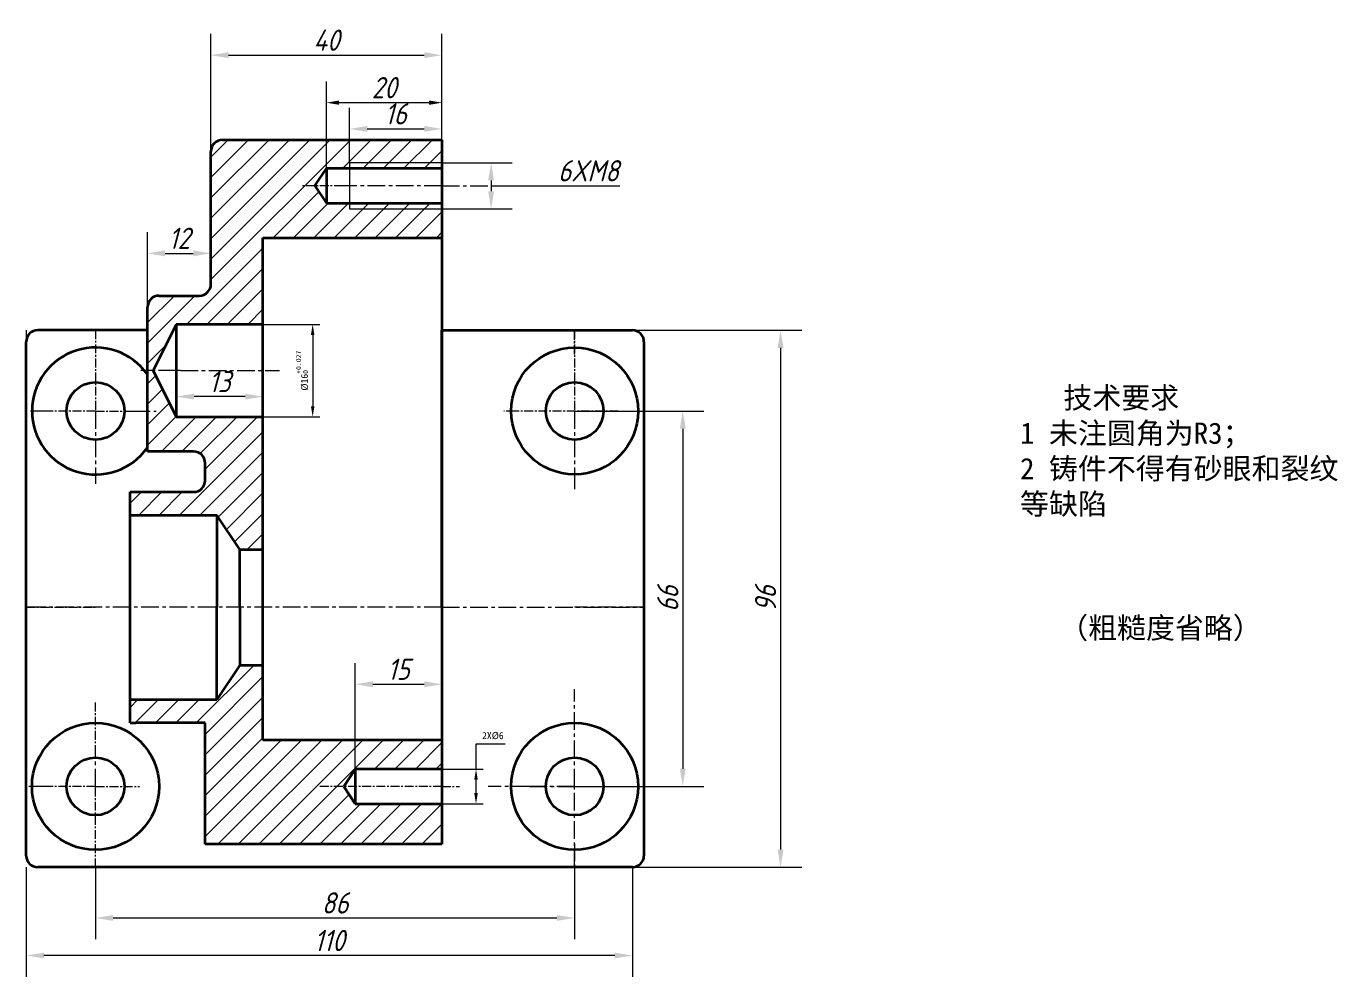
# Model space of a CAD drawing. Header units: inches. Extents: x 67 to 110576, y -3 to 1572927.
# Drawn here: x 56454.5 to 56639.9, y 785141 to 785275.4 of the extents above; entities that cross this region are included whole.
import ezdxf

# ---------------------------------------------------------------- set-up
doc = ezdxf.new("R2010")
doc.units = ezdxf.units.IN
doc.header["$MEASUREMENT"] = 0
doc.linetypes.add('CENTER', pattern=[2, 1.25, -0.25, 0.25, -0.25])
doc.linetypes.add('CENTERX2', pattern=[4, 2.5, -0.5, 0.5, -0.5])
doc.layers.add('点画线', color=180, linetype='CENTER')
doc.layers.add('细实线', color=7, linetype='Continuous')
for name, color, linetype, lineweight in [('点画线2', 5, 'CENTERX2', 25), ('粗·实线', 7, 'Continuous', 50), ('粗实线', 250, 'Continuous', 50)]:
    doc.layers.add(name, color=color, linetype=linetype, lineweight=lineweight)
doc.styles.add('仿宋1', font='simfang.ttf', dxfattribs={"height": 1})
doc.styles.add('仿宋3', font='simfang.ttf', dxfattribs={"height": 3})
doc.styles.add('文字', font='gbeitc.shx', dxfattribs={"height": 3, "bigfont": 'gbcbig.shx'})
doc.dimstyles.new('狭小空间', dxfattribs={"dimtxt": 2, "dimasz": 2.5, "dimexe": 3, "dimexo": 0, "dimtad": 1, "dimtoh": 1, "dimdec": 3, "dimdsep": 46, "dimtxsty": '文字', "dimcen": 2.5, "dimadec": 3, "dimazin": 0, "dimtfac": 1, "dimtdec": 3, "dimtmove": 1, "dimatfit": 3, "dimfxl": 1, "dimarcsym": 0})
doc.dimstyles.new('狭小非圆直径', dxfattribs={"dimtxt": 1, "dimasz": 1.5, "dimexe": 1, "dimexo": 0, "dimtad": 1, "dimtoh": 1, "dimdec": 3, "dimdsep": 46, "dimtxsty": '仿宋1', "dimcen": 2.5, "dimadec": 3, "dimazin": 0, "dimtfac": 1, "dimtdec": 3, "dimtmove": 0, "dimatfit": 3, "dimfxl": 1, "dimarcsym": 0})
doc.dimstyles.new('线性直径·', dxfattribs={"dimtxt": 2, "dimasz": 2.5, "dimexe": 3, "dimexo": 0, "dimtad": 1, "dimtoh": 1, "dimdec": 3, "dimdsep": 46, "dimtxsty": '文字', "dimcen": 2.5, "dimadec": 3, "dimazin": 0, "dimtfac": 1, "dimtdec": 3, "dimtmove": 0, "dimatfit": 3, "dimfxl": 1, "dimarcsym": 0})

# ---------------------------------------------------------------- blocks, each defined once
blk = doc.blocks.new('*D147')
at = {"layer": 'Defpoints', "color": 0, "transparency": 16777216}
for p in [(56480.62, 785243.29), (56480.62, 785242.61), (56471.65, 785235.68)]:
    blk.add_point(p, dxfattribs=at)
at = {"layer": '细实线', "color": 0, "lineweight": -2, "transparency": 16777216}
for p, q in [((56471.65, 785235.68), (56471.65, 785246.29)), ((56480.62, 785242.61), (56480.62, 785246.29)), ((56474.15, 785243.29), (56478.12, 785243.29))]:
    blk.add_line(p, q, dxfattribs=at)
at = {"layer": '细实线', "color": 0, "transparency": 16777216}
for points in [[(56474.15, 785243.71), (56474.15, 785242.87), (56471.65, 785243.29)], [(56478.12, 785243.71), (56478.12, 785242.87), (56480.62, 785243.29)]]:
    blk.add_solid(points, dxfattribs=at)
at = {"layer": '细实线', "color": 0, "transparency": 16777216, "insert": (56476.14, 785245.42), "char_height": 3, "attachment_point": 5, "style": '文字'}
blk.add_mtext('12', dxfattribs=at)
blk = doc.blocks.new('*D148')
at = {"layer": 'Defpoints', "color": 0, "transparency": 16777216}
for p in [(56513.26, 785271.3), (56480.62, 785257.71), (56513.26, 785257.71)]:
    blk.add_point(p, dxfattribs=at)
at = {"layer": '细实线', "color": 0, "lineweight": -2, "transparency": 16777216}
for p, q in [((56480.62, 785257.71), (56480.62, 785274.3)), ((56513.26, 785257.71), (56513.26, 785274.3)), ((56483.12, 785271.3), (56510.76, 785271.3))]:
    blk.add_line(p, q, dxfattribs=at)
at = {"layer": '细实线', "color": 0, "transparency": 16777216}
for points in [[(56483.12, 785271.72), (56483.12, 785270.88), (56480.62, 785271.3)], [(56510.76, 785271.72), (56510.76, 785270.88), (56513.26, 785271.3)]]:
    blk.add_solid(points, dxfattribs=at)
at = {"layer": '细实线', "color": 0, "transparency": 16777216, "insert": (56496.94, 785273.42), "char_height": 3, "width": 2.6286, "attachment_point": 5, "style": '文字'}
blk.add_mtext('40', dxfattribs=at)
blk = doc.blocks.new('*D149')
at = {"layer": 'Defpoints', "color": 0, "transparency": 16777216}
for p in [(56513.26, 785264.59), (56513.26, 785259.34), (56496.94, 785255.28)]:
    blk.add_point(p, dxfattribs=at)
at = {"layer": '细实线', "color": 0, "lineweight": -2, "transparency": 16777216}
for p, q in [((56496.94, 785255.28), (56496.94, 785267.59)), ((56513.26, 785259.34), (56513.26, 785267.59)), ((56498.74, 785264.59), (56511.46, 785264.59))]:
    blk.add_line(p, q, dxfattribs=at)
at = {"layer": '细实线', "color": 0, "transparency": 16777216}
for points in [[(56498.74, 785264.89), (56498.74, 785264.29), (56496.94, 785264.59)], [(56511.46, 785264.89), (56511.46, 785264.29), (56513.26, 785264.59)]]:
    blk.add_solid(points, dxfattribs=at)
at = {"layer": '细实线', "color": 0, "transparency": 16777216, "insert": (56505.1, 785266.71), "char_height": 3, "attachment_point": 5, "style": '文字'}
blk.add_mtext('20', dxfattribs=at)
blk = doc.blocks.new('*D150')
at = {"layer": 'Defpoints', "color": 0, "transparency": 16777216}
for p in [(56513.26, 785260.88), (56500.21, 785256.09), (56513.26, 785255.28)]:
    blk.add_point(p, dxfattribs=at)
at = {"layer": '细实线', "color": 0, "lineweight": -2, "transparency": 16777216}
for p, q in [((56500.21, 785256.09), (56500.21, 785263.88)), ((56513.26, 785255.28), (56513.26, 785263.88)), ((56502.71, 785260.88), (56510.76, 785260.88))]:
    blk.add_line(p, q, dxfattribs=at)
at = {"layer": '细实线', "color": 0, "transparency": 16777216}
for points in [[(56502.71, 785261.3), (56502.71, 785260.46), (56500.21, 785260.88)], [(56510.76, 785261.3), (56510.76, 785260.46), (56513.26, 785260.88)]]:
    blk.add_solid(points, dxfattribs=at)
at = {"layer": '细实线', "color": 0, "transparency": 16777216, "insert": (56506.73, 785263.01), "char_height": 3, "attachment_point": 5, "style": '文字'}
blk.add_mtext('16', dxfattribs=at)
blk = doc.blocks.new('*D151')
at = {"layer": 'Defpoints', "color": 0, "transparency": 16777216}
for p in [(56513.26, 785256.09), (56513.26, 785249.57), (56520.22, 785249.57)]:
    blk.add_point(p, dxfattribs=at)
at = {"layer": '细实线', "color": 0, "lineweight": -2, "transparency": 16777216}
for p, q in [((56513.26, 785256.09), (56523.22, 785256.09)), ((56520.22, 785253.59), (56520.22, 785252.07)), ((56520.22, 785252.83), (56529.53, 785252.83)), ((56529.53, 785252.83), (56538.41, 785252.83)), ((56513.26, 785249.57), (56523.22, 785249.57))]:
    blk.add_line(p, q, dxfattribs=at)
at = {"layer": '细实线', "color": 0, "transparency": 16777216}
for points in [[(56519.81, 785253.59), (56520.64, 785253.59), (56520.22, 785256.09)], [(56519.81, 785252.07), (56520.64, 785252.07), (56520.22, 785249.57)]]:
    blk.add_solid(points, dxfattribs=at)
at = {"layer": '细实线', "color": 0, "transparency": 16777216, "insert": (56533.97, 785254.96), "char_height": 3, "attachment_point": 5, "style": '文字'}
blk.add_mtext('6XM8', dxfattribs=at)
blk = doc.blocks.new('*D152')
at = {"layer": 'Defpoints', "color": 0, "transparency": 16777216}
for p in [(56475.73, 785223.04), (56475.73, 785222.6), (56487.97, 785222.6)]:
    blk.add_point(p, dxfattribs=at)
at = {"layer": '细实线', "color": 0, "lineweight": -2, "transparency": 16777216}
for p, q in [((56475.73, 785222.6), (56475.73, 785226.04)), ((56487.97, 785222.6), (56487.97, 785226.04)), ((56485.47, 785223.04), (56478.23, 785223.04))]:
    blk.add_line(p, q, dxfattribs=at)
at = {"layer": '细实线', "color": 0, "transparency": 16777216}
for points in [[(56478.23, 785223.46), (56478.23, 785222.63), (56475.73, 785223.04)], [(56485.47, 785223.46), (56485.47, 785222.63), (56487.97, 785223.04)]]:
    blk.add_solid(points, dxfattribs=at)
at = {"layer": '细实线', "color": 0, "transparency": 16777216, "insert": (56481.85, 785225.17), "char_height": 3, "attachment_point": 5, "style": '文字'}
blk.add_mtext('13', dxfattribs=at)
blk = doc.blocks.new('*D153')
at = {"layer": 'Defpoints', "color": 0, "transparency": 16777216}
for p in [(56487.97, 785233.25), (56487.97, 785220.19), (56495, 785220.19)]:
    blk.add_point(p, dxfattribs=at)
at = {"layer": '细实线', "color": 0, "lineweight": -2, "transparency": 16777216}
for p, q in [((56487.97, 785233.25), (56496, 785233.25)), ((56495, 785231.75), (56495, 785221.69)), ((56487.97, 785220.19), (56496, 785220.19))]:
    blk.add_line(p, q, dxfattribs=at)
at = {"layer": '细实线', "color": 0, "transparency": 16777216}
for points in [[(56494.75, 785231.75), (56495.25, 785231.75), (56495, 785233.25)], [(56494.75, 785221.69), (56495.25, 785221.69), (56495, 785220.19)]]:
    blk.add_solid(points, dxfattribs=at)
at = {"layer": '细实线', "color": 0, "transparency": 16777216, "insert": (56493.52, 785226.72), "char_height": 1, "width": 5.3168, "attachment_point": 5, "rotation": 90, "style": '仿宋1'}
blk.add_mtext('%%C16{\\H0.7x;\\S+0.027^ 0;}', dxfattribs=at)
blk = doc.blocks.new('*D154')
at = {"layer": 'Defpoints', "color": 0, "transparency": 16777216}
for p in [(56513.26, 785182.39), (56513.26, 785174.5), (56501.02, 785170.4)]:
    blk.add_point(p, dxfattribs=at)
at = {"layer": '细实线', "color": 0, "lineweight": -2, "transparency": 16777216}
for p, q in [((56501.02, 785170.4), (56501.02, 785185.39)), ((56513.26, 785174.5), (56513.26, 785185.39)), ((56503.52, 785182.39), (56510.76, 785182.39))]:
    blk.add_line(p, q, dxfattribs=at)
at = {"layer": '细实线', "color": 0, "transparency": 16777216}
for points in [[(56503.52, 785182.81), (56503.52, 785181.97), (56501.02, 785182.39)], [(56510.76, 785182.81), (56510.76, 785181.97), (56513.26, 785182.39)]]:
    blk.add_solid(points, dxfattribs=at)
at = {"layer": '细实线', "color": 0, "transparency": 16777216, "insert": (56507.14, 785184.51), "char_height": 3, "width": 2.1071, "attachment_point": 5, "style": '文字'}
blk.add_mtext('15', dxfattribs=at)
blk = doc.blocks.new('*D155')
at = {"layer": 'Defpoints', "color": 0, "transparency": 16777216}
for p in [(56513.26, 785170.4), (56518.09, 785170.4), (56513.26, 785165.5)]:
    blk.add_point(p, dxfattribs=at)
at = {"layer": '细实线', "color": 0, "lineweight": -2, "transparency": 16777216}
for p, q in [((56518.09, 785170.4), (56518.09, 785173.95)), ((56518.09, 785173.95), (56522.22, 785173.95)), ((56513.26, 785170.4), (56519.09, 785170.4)), ((56518.09, 785167), (56518.09, 785168.9)), ((56513.26, 785165.5), (56519.09, 785165.5))]:
    blk.add_line(p, q, dxfattribs=at)
at = {"layer": '细实线', "color": 0, "transparency": 16777216}
for points in [[(56517.84, 785168.9), (56518.34, 785168.9), (56518.09, 785170.4)], [(56517.84, 785167), (56518.34, 785167), (56518.09, 785165.5)]]:
    blk.add_solid(points, dxfattribs=at)
at = {"layer": '细实线', "color": 0, "transparency": 16777216, "insert": (56520.47, 785175.11), "char_height": 1, "attachment_point": 5, "style": '仿宋1'}
blk.add_mtext('2X%%C6', dxfattribs=at)
blk = doc.blocks.new('*D156')
at = {"layer": 'Defpoints', "color": 0, "transparency": 16777216}
for p in [(56464.3, 785156.53), (56532.03, 785156.53), (56532.03, 785149.36)]:
    blk.add_point(p, dxfattribs=at)
at = {"layer": '细实线', "color": 0, "lineweight": -2, "transparency": 16777216}
for p, q in [((56464.3, 785156.53), (56464.3, 785146.36)), ((56532.03, 785156.53), (56532.03, 785146.36)), ((56466.8, 785149.36), (56529.53, 785149.36))]:
    blk.add_line(p, q, dxfattribs=at)
at = {"layer": '细实线', "color": 0, "transparency": 16777216}
for points in [[(56466.8, 785149.77), (56466.8, 785148.94), (56464.3, 785149.36)], [(56529.53, 785149.77), (56529.53, 785148.94), (56532.03, 785149.36)]]:
    blk.add_solid(points, dxfattribs=at)
at = {"layer": '细实线', "color": 0, "transparency": 16777216, "insert": (56498.17, 785151.48), "char_height": 3, "attachment_point": 5, "style": '文字'}
blk.add_mtext('86', dxfattribs=at)
blk = doc.blocks.new('*D157')
at = {"layer": 'Defpoints', "color": 0, "transparency": 16777216}
for p in [(56454.51, 785156.53), (56540.19, 785156.53), (56454.51, 785144.05)]:
    blk.add_point(p, dxfattribs=at)
at = {"layer": '细实线', "color": 0, "lineweight": -2, "transparency": 16777216}
for p, q in [((56454.51, 785156.53), (56454.51, 785141.05)), ((56540.19, 785156.53), (56540.19, 785141.05)), ((56537.69, 785144.05), (56457.01, 785144.05))]:
    blk.add_line(p, q, dxfattribs=at)
at = {"layer": '细实线', "color": 0, "transparency": 16777216}
for points in [[(56457.01, 785144.46), (56457.01, 785143.63), (56454.51, 785144.05)], [(56537.69, 785144.46), (56537.69, 785143.63), (56540.19, 785144.05)]]:
    blk.add_solid(points, dxfattribs=at)
at = {"layer": '细实线', "color": 0, "transparency": 16777216, "insert": (56497.35, 785146.17), "char_height": 3, "attachment_point": 5, "style": '文字'}
blk.add_mtext('110', dxfattribs=at)
blk = doc.blocks.new('*D121')
at = {"layer": 'Defpoints', "color": 0, "transparency": 16777216}
for p in [(56532.03, 785221.01), (56532.03, 785167.95), (56547.31, 785167.95)]:
    blk.add_point(p, dxfattribs=at)
at = {"layer": '细实线', "color": 0, "lineweight": -2, "transparency": 16777216}
for p, q in [((56532.03, 785221.01), (56550.31, 785221.01)), ((56547.31, 785218.51), (56547.31, 785170.45)), ((56532.03, 785167.95), (56550.31, 785167.95))]:
    blk.add_line(p, q, dxfattribs=at)
at = {"layer": '细实线', "color": 0, "transparency": 16777216}
for points in [[(56546.9, 785218.51), (56547.73, 785218.51), (56547.31, 785221.01)], [(56546.9, 785170.45), (56547.73, 785170.45), (56547.31, 785167.95)]]:
    blk.add_solid(points, dxfattribs=at)
at = {"layer": '细实线', "color": 0, "transparency": 16777216, "insert": (56545.19, 785194.48), "char_height": 3, "attachment_point": 5, "rotation": 90, "style": '文字'}
blk.add_mtext('66', dxfattribs=at)
blk = doc.blocks.new('*D122')
at = {"layer": 'Defpoints', "color": 0, "transparency": 16777216}
for p in [(56540.19, 785232.43), (56540.19, 785156.53), (56561.13, 785156.53)]:
    blk.add_point(p, dxfattribs=at)
at = {"layer": '细实线', "color": 0, "lineweight": -2, "transparency": 16777216}
for p, q in [((56540.19, 785232.43), (56564.13, 785232.43)), ((56561.13, 785229.93), (56561.13, 785159.03)), ((56540.19, 785156.53), (56564.13, 785156.53))]:
    blk.add_line(p, q, dxfattribs=at)
at = {"layer": '细实线', "color": 0, "transparency": 16777216}
for points in [[(56560.72, 785229.93), (56561.55, 785229.93), (56561.13, 785232.43)], [(56560.72, 785159.03), (56561.55, 785159.03), (56561.13, 785156.53)]]:
    blk.add_solid(points, dxfattribs=at)
at = {"layer": '细实线', "color": 0, "transparency": 16777216, "insert": (56559.01, 785194.48), "char_height": 3, "attachment_point": 5, "rotation": 90, "style": '文字'}
blk.add_mtext('96', dxfattribs=at)

msp = doc.modelspace()

# ---------------------------------------------------------------- hatches: boundary and pattern name
at = {"layer": '细实线'}
h = msp.add_hatch(dxfattribs=at)
h.set_pattern_fill('ANSI31', color=256, scale=16.318994)
h.set_pattern_definition([(45, (-35785.3335, -499085.0579), (-1.442408958, 1.442408958), [])])
h.paths.add_polyline_path([(56495.3109, 785252.83), (56496.9428, 785255.2779), (56500.2066, 785255.2779), (56500.2066, 785256.0938), (56513.2618, 785256.0938), (56513.2618, 785259.3389), (56482.2557, 785259.3389, 0.41421356), (56480.6238, 785257.707), (56480.6238, 785238.9402, -0.41421356), (56478.9919, 785237.3083), (56473.2802, 785237.3083, 0.41421356), (56471.6483, 785235.6764), (56471.6483, 785226.7196), (56472.4643, 785226.7196), (56475.7281, 785233.2472), (56487.9673, 785233.2472), (56487.9673, 785245.4865), (56513.2618, 785245.4865), (56513.2618, 785249.5662), (56500.2066, 785249.5662), (56500.2066, 785250.3822), (56496.9428, 785250.3822)])
h.paths.add_polyline_path([(56513.2618, 785256.0938), (56500.2066, 785256.0938), (56500.2066, 785255.2779), (56513.2618, 785255.2779)], flags=17)
h.paths.add_polyline_path([(56513.2618, 785250.3822), (56500.2066, 785250.3822), (56500.2066, 785249.5662), (56513.2618, 785249.5662)], flags=17)
h.paths.add_polyline_path([(56487.9673, 785220.192), (56475.7281, 785220.192), (56472.4643, 785226.7196), (56471.6483, 785226.7196), (56471.6483, 785215.2776), (56478.1759, 785215.2776, -0.41421356), (56479.8078, 785213.6457), (56479.8078, 785211.1979, -0.41421356), (56478.1759, 785209.566), (56470.0164, 785209.566), (56469.2005, 785209.566), (56469.2005, 785206.3022), (56481.4397, 785206.3022), (56484.7035, 785201.4252), (56487.9673, 785201.4252)])
h.paths.add_polyline_path([(56513.2618, 785174.4988), (56487.9673, 785174.4988), (56487.9673, 785185.1062), (56484.7035, 785185.1062), (56481.4397, 785180.2292), (56469.2005, 785180.2292), (56469.2005, 785176.928), (56470.0164, 785176.928), (56479.8078, 785176.928), (56479.8078, 785176.1121), (56479.8078, 785159.7931), (56513.2618, 785159.7931), (56513.2618, 785165.5047), (56501.0225, 785165.5047), (56499.3906, 785167.9526), (56501.0225, 785170.4004), (56513.2618, 785170.4004)])

# ---------------------------------------------------------------- linework, layer by layer
at = {"layer": '点画线'}
for p, q in [((56495.3109, 785252.83), (56493.4232, 785252.83)), ((56499.2741, 785252.83), (56495.0768, 785252.83)), ((56454.5134, 785232.4313), (56454.5134, 785192.9291)), ((56464.3048, 785232.4313), (56464.3048, 785221.008)), ((56532.0286, 785229.0623), (56532.0286, 785232.4313)), ((56532.0286, 785232.4313), (56532.0286, 785221.008)), ((56464.3048, 785221.008), (56457.6048, 785221.008)), ((56464.3048, 785221.008), (56469.5447, 785221.008)), ((56523.5927, 785221.008), (56521.9974, 785221.008)), ((56538.1661, 785221.008), (56523.5927, 785221.008)), ((56532.0286, 785221.008), (56538.1661, 785221.008)), ((56538.1661, 785221.008), (56541.4702, 785221.008)), ((56454.5134, 785193.2657), (56464.3048, 785193.2657)), ((56464.3048, 785172.5412), (56464.3048, 785179.8175)), ((56513.2618, 785174.4802), (56513.2618, 785167.9526)), ((56464.3048, 785167.9526), (56457.0432, 785167.9526)), ((56464.3048, 785156.5293), (56464.3048, 785167.9526)), ((56464.3048, 785167.9526), (56470.5449, 785167.9526)), ((56513.2618, 785167.9526), (56495.9129, 785167.9526)), ((56513.2618, 785167.9526), (56515.7591, 785167.9526))]:
    msp.add_line(p, q, dxfattribs=at)
at = {"layer": '点画线2'}
for p, q in [((56513.2618, 785252.83), (56499.2741, 785252.83)), ((56513.2618, 785245.4865), (56513.2618, 785252.83)), ((56513.2618, 785252.83), (56522.3022, 785252.83)), ((56513.2618, 785232.4313), (56515.7096, 785232.4313)), ((56472.4643, 785226.7196), (56470.7184, 785226.7196)), ((56475.7281, 785226.7196), (56472.4643, 785226.7196)), ((56476.304, 785226.7196), (56473.9165, 785226.7196)), ((56476.304, 785226.7196), (56490.3075, 785226.7196)), ((56457.6048, 785221.008), (56454.8487, 785221.008)), ((56464.3048, 785221.008), (56464.3048, 785210.6997)), ((56469.5447, 785221.008), (56472.8584, 785221.008)), ((56532.0286, 785221.008), (56532.0286, 785212.0325)), ((56532.0286, 785212.0325), (56532.0286, 785209.9412)), ((56513.2618, 785193.2657), (56454.5134, 785193.2657)), ((56513.2618, 785193.2657), (56541.82, 785193.2657)), ((56541.82, 785193.2657), (56532.0286, 785193.2657)), ((56532.0286, 785167.9526), (56532.0286, 785181.6999)), ((56464.3048, 785167.9526), (56464.3048, 785172.5412)), ((56455.3293, 785167.9526), (56454.8648, 785167.9526)), ((56457.0432, 785167.9526), (56455.3293, 785167.9526)), ((56455.3293, 785167.9526), (56455.3293, 785167.9526)), ((56525.6552, 785167.9526), (56519.8226, 785167.9526)), ((56532.0286, 785167.9526), (56525.6552, 785167.9526)), ((56525.6552, 785167.9526), (56536.8947, 785167.9526)), ((56532.0286, 785156.5293), (56532.0286, 785167.9526)), ((56536.8947, 785167.9526), (56541.82, 785167.9526)), ((56532.0286, 785159.9009), (56532.0286, 785154.7877))]:
    msp.add_line(p, q, dxfattribs=at)
at = {"layer": '粗·实线'}
for p, q in [((56480.6238, 785238.9402), (56480.6238, 785257.707)), ((56482.2557, 785259.3389), (56513.2618, 785259.3389)), ((56513.2618, 785259.3389), (56513.2618, 785245.4865)), ((56495.3109, 785252.83), (56496.9428, 785255.2779)), ((56495.3109, 785252.83), (56496.9428, 785250.3822)), ((56487.9673, 785174.4988), (56487.9673, 785245.4865)), ((56487.9673, 785245.4865), (56513.2618, 785245.4865)), ((56513.2618, 785245.4865), (56513.2618, 785193.2657)), ((56473.2802, 785237.3083), (56478.9919, 785237.3083)), ((56471.6483, 785215.2776), (56471.6483, 785235.6764)), ((56475.7281, 785233.2472), (56472.4643, 785226.7196)), ((56487.9673, 785233.2472), (56475.7281, 785233.2472)), ((56475.7281, 785233.2472), (56475.7281, 785220.192)), ((56487.9673, 785226.7196), (56487.9673, 785233.2472)), ((56513.2618, 785193.2657), (56513.2618, 785232.4313)), ((56513.2618, 785232.4313), (56540.1881, 785232.4313)), ((56541.82, 785230.7994), (56541.82, 785176.1121)), ((56472.4643, 785226.7196), (56475.7281, 785220.192)), ((56487.9673, 785193.2657), (56487.9673, 785226.7196)), ((56475.7281, 785220.192), (56487.9673, 785220.192)), ((56478.1759, 785215.2776), (56471.6483, 785215.2776)), ((56479.8078, 785211.1979), (56479.8078, 785213.6457)), ((56469.2005, 785176.928), (56469.2005, 785209.566)), ((56469.2005, 785209.566), (56470.0164, 785209.566)), ((56470.0164, 785209.566), (56478.1759, 785209.566)), ((56469.2005, 785193.247), (56469.2005, 785206.3022)), ((56469.2005, 785206.3022), (56481.4397, 785206.3022)), ((56481.4397, 785206.3022), (56481.4397, 785193.2657)), ((56484.7035, 785201.4252), (56481.4397, 785206.3022)), ((56484.7035, 785193.2657), (56484.7035, 785201.4252)), ((56484.7035, 785201.4252), (56487.9673, 785201.4252)), ((56481.4397, 785180.2292), (56481.4397, 785193.2657)), ((56484.7035, 785193.2657), (56484.7035, 785185.1062)), ((56513.2618, 785193.2657), (56513.2618, 785174.4988)), ((56484.7035, 785185.1062), (56481.4397, 785180.2292)), ((56484.7035, 785185.1062), (56487.9673, 785185.1062)), ((56469.2005, 785180.2292), (56481.4397, 785180.2292)), ((56469.2005, 785176.928), (56470.0164, 785176.928)), ((56479.8078, 785176.928), (56470.0164, 785176.928)), ((56479.8078, 785176.1121), (56479.8078, 785176.928)), ((56479.8078, 785159.7931), (56479.8078, 785176.1121)), ((56479.8078, 785176.1121), (56479.8078, 785176.1121)), ((56513.2618, 785174.4988), (56487.9673, 785174.4988)), ((56513.2618, 785174.4802), (56513.2618, 785159.7931)), ((56499.3906, 785167.9526), (56501.0225, 785170.4004)), ((56513.2618, 785170.4004), (56501.0225, 785170.4004)), ((56501.0225, 785170.4004), (56501.0225, 785165.5047)), ((56499.3906, 785167.9526), (56501.0225, 785165.5047)), ((56501.0225, 785165.5047), (56513.2618, 785165.5047)), ((56513.2618, 785159.7931), (56479.8078, 785159.7931))]:
    msp.add_line(p, q, dxfattribs=at)
for centre, start, end in [((56482.2557, 785257.707), 90, 180), ((56473.2802, 785235.6764), 90, 180), ((56478.9919, 785238.9402), 270, 0), ((56540.1881, 785230.7994), 0, 90), ((56478.1759, 785213.6457), 0, 90), ((56478.1759, 785211.1979), 270, 0)]:
    msp.add_arc(centre, 1.6319, start, end, dxfattribs=at)
at = {"layer": '粗实线'}
for p, q in [((56513.2618, 785255.2779), (56496.9428, 785255.2779)), ((56496.9428, 785255.2779), (56496.9428, 785250.3822)), ((56496.9428, 785250.3822), (56513.2618, 785250.3822)), ((56471.6483, 785232.4313), (56456.1453, 785232.4313)), ((56454.5134, 785158.1612), (56454.5134, 785230.7994)), ((56541.82, 785176.1121), (56541.82, 785174.4802)), ((56541.82, 785174.4802), (56541.82, 785158.1612)), ((56540.1881, 785156.5293), (56456.1453, 785156.5293))]:
    msp.add_line(p, q, dxfattribs=at)
for centre, radius in [((56532.0286, 785221.008), 8.9754), ((56464.3048, 785221.008), 4.0797), ((56532.0286, 785221.008), 4.0797), ((56464.3048, 785167.9526), 8.9754), ((56532.0286, 785167.9526), 8.9754), ((56464.3048, 785167.9526), 4.0797), ((56532.0286, 785167.9526), 4.0797)]:
    msp.add_circle(centre, radius, dxfattribs=at)
for centre, radius, start, end in [((56456.1453, 785230.7994), 1.6319, 90, 180), ((56464.3048, 785221.008), 8.9754, 35.096801, 324.903199), ((56456.1453, 785158.1612), 1.6319, 180, 270), ((56540.1881, 785158.1612), 1.6319, 270, 0)]:
    msp.add_arc(centre, radius, start, end, dxfattribs=at)
at = {"layer": '细实线'}
for p, q in [((56513.2618, 785256.0938), (56500.2066, 785256.0938)), ((56500.2066, 785256.0938), (56500.2066, 785249.5662)), ((56513.2618, 785252.83), (56513.2618, 785256.0938)), ((56513.2618, 785252.83), (56513.2618, 785255.2779)), ((56500.2066, 785249.5662), (56513.2618, 785249.5662))]:
    msp.add_line(p, q, dxfattribs=at)

# ---------------------------------------------------------------- texts
at = {"layer": '细实线', "char_height": 3, "attachment_point": 1, "style": '仿宋3'}
for s, width, insert in [('   技术要求\\P1 未注圆角为R3；\\P2 铸件不得有砂眼和裂纹 等缺陷', 49.797251, (56594.9858, 785224.3778)), ('（粗糙度省略）', 29.119203, (56600.5106, 785191.8542))]:
    msp.add_mtext_dynamic_manual_height_columns(s, width=width, gutter_width=15, heights=[0], dxfattribs=dict(at, insert=insert))

# ---------------------------------------------------------------- dimensions: what is measured, and where the dimension line sits
at = {"layer": '细实线'}
for base, p1, p2, text, dimstyle, picture, middle in [((56513.2618, 785271.2992), (56480.6238, 785257.707), (56513.2618, 785257.707), '40', '线性直径·', '*D148', (56496.9428, 785271.2992)), ((56513.2618, 785260.88), (56500.2066, 785256.0938), (56513.2618, 785255.2779), '16', '狭小空间', '*D150', (56506.7342, 785260.88)), ((56454.5134, 785144.0461), (56540.1881, 785156.5293), (56454.5134, 785156.5293), '110', '线性直径·', '*D157', (56497.3507, 785144.0461)), ((56532.0286, 785149.3581), (56464.3048, 785156.5293), (56532.0286, 785156.5293), '86', '线性直径·', '*D156', (56498.1667, 785149.3581))]:
    dim = msp.add_linear_dim(base=base, p1=p1, p2=p2, text=text, dimstyle=dimstyle, dxfattribs=at)
    dim.commit()
    dim.dimension.update_dxf_attribs({"geometry": picture, "text_midpoint": middle, "dimtype": 160})
dim = msp.add_linear_dim(base=(56513.2618, 785264.5899), p1=(56496.9428, 785255.2779), p2=(56513.2618, 785259.3389), text='20', dimstyle='线性直径·', override={"dimtxt": 0.5, "dimasz": 1.8}, dxfattribs=at)
dim.commit()
dim.dimension.update_dxf_attribs({"geometry": '*D149', "text_midpoint": (56505.1023, 785264.5899), "dimtype": 160})
dim = msp.add_linear_dim(base=(56520.2217, 785249.5662), p1=(56513.2618, 785256.0938), p2=(56513.2618, 785249.5662), angle=90, text='6XM8', dimstyle='狭小空间', dxfattribs=at)
dim.commit()
dim.dimension.update_dxf_attribs({"geometry": '*D151', "text_midpoint": (56530.1592, 785254.955)})
for base, p1, p2, text, dimstyle, picture, middle in [((56480.6238, 785243.2911), (56471.6483, 785235.6764), (56480.6238, 785242.6149), '12', '线性直径·', '*D147', (56476.1361, 785245.4161)), ((56475.7281, 785223.044), (56487.9673, 785222.6029), (56475.7281, 785222.6029), '13', '狭小空间', '*D152', (56481.8477, 785225.169)), ((56513.2618, 785182.3895), (56501.0225, 785170.4004), (56513.2618, 785174.4988), '15', '狭小空间', '*D154', (56507.1421, 785184.5145))]:
    dim = msp.add_linear_dim(base=base, p1=p1, p2=p2, text=text, dimstyle=dimstyle, dxfattribs=at)
    dim.commit()
    dim.dimension.update_dxf_attribs({"geometry": picture, "text_midpoint": middle})
dim = msp.add_linear_dim(base=(56494.996, 785220.192), p1=(56487.9673, 785233.2472), p2=(56487.9673, 785220.192), angle=90, text='%%C16{\\H0.7x;\\S+0.027^ 0;}', dimstyle='狭小非圆直径', override={"dimpost": '%%c<>'}, dxfattribs=at)
dim.commit()
dim.dimension.update_dxf_attribs({"geometry": '*D153', "text_midpoint": (56493.5238, 785226.7196)})
for base, p1, p2, text, picture, middle in [((56561.1347, 785156.5293), (56540.1881, 785232.4313), (56540.1881, 785156.5293), '96', '*D122', (56561.1347, 785194.4803)), ((56547.3131, 785167.9526), (56532.0286, 785221.008), (56532.0286, 785167.9526), '66', '*D121', (56547.3131, 785194.4803))]:
    dim = msp.add_linear_dim(base=base, p1=p1, p2=p2, angle=90, text=text, dimstyle='线性直径·', dxfattribs=at)
    dim.commit()
    dim.dimension.update_dxf_attribs({"geometry": picture, "text_midpoint": middle, "dimtype": 160})
dim = msp.add_linear_dim(base=(56518.0897, 785170.4004), p1=(56513.2618, 785165.5047), p2=(56513.2618, 785170.4004), angle=90, text='2X%%C6', dimstyle='狭小非圆直径', override={"dimpost": '%%c<>'}, dxfattribs=at)
dim.commit()
dim.dimension.update_dxf_attribs({"geometry": '*D155', "text_midpoint": (56520.4689, 785173.9473), "dimtype": 160})

doc.saveas('drawing.dxf')
